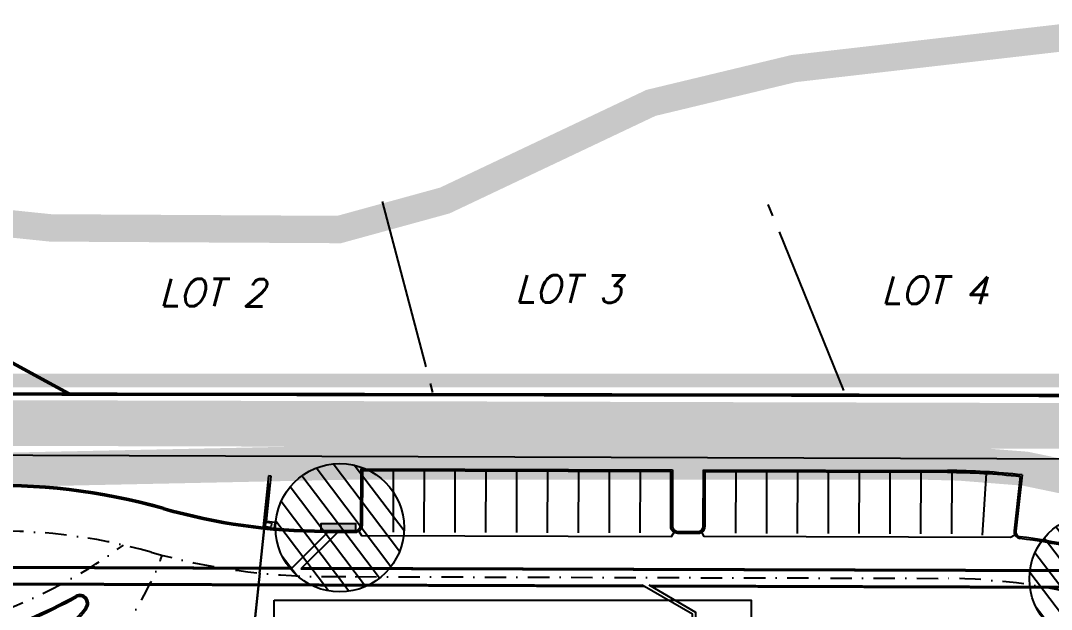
# Model space of a CAD drawing. Header units: feet. Extents: x 26064 to 27719, y 16802 to 28989.
# Drawn here: x 26443.9 to 26744.6, y 17956.1 to 18128 of the extents above; entities that cross this region are included whole.
import ezdxf
from ezdxf.enums import TextEntityAlignment as Align

# ---------------------------------------------------------------- set-up
doc = ezdxf.new("R2010")
doc.units = ezdxf.units.FT
doc.header["$LTSCALE"] = 50
doc.header["$MEASUREMENT"] = 0
for name, pattern in [('BORDER', [1.5, 1, -0.1, 0.1, -0.1, 0.1, -0.1]), ('CENTERPL', [0.25, 0.125, -0.0625, 0, -0.0625]), ('DASHED', [0.75, 0.5, -0.25]), ('HIDDEN', [0.375, 0.25, -0.125]), ('PHANTOM', [2.5, 1.25, -0.25, 0.25, -0.25, 0.25, -0.25])]:
    doc.linetypes.add(name, pattern=pattern)
for name, color, linetype in [('CL-ROADS', 9, 'CENTERPL'), ('CONC-5INCH-BOUNDS', 251, 'Continuous'), ('CURB-B', 4, 'Continuous'), ('CURB-F', 32, 'Continuous'), ('DEMO-UTILITY', 1, 'Continuous'), ('ENTRY GATE', 6, 'Continuous'), ('FENCES-OTHER', 6, 'FENCE-WOOD'), ('IAN-CHECK', 221, 'Continuous'), ('INLET PROTECTION', 1, 'HIDDEN'), ('INLET-HATCH', 9, 'Continuous'), ('INLETS-PRIVATE', 6, 'Continuous'), ('PARKSTRIPES', 32, 'Continuous'), ('s-adjacent', 252, 'BORDER'), ('s-adjacent-txt-100', 251, 'Continuous'), ('s-adjoiners', 1, 'PHANTOM'), ('SD-INNER', 51, 'Continuous'), ('SD-OUTER', 6, 'Continuous'), ('SD-OUTER-PRIVATE', 6, 'Continuous'), ('SILT FENCE', 200, 'Continuous'), ('SILT_FENCE', 1, 'HIDDEN'), ('WATER', 5, 'Continuous')]:
    doc.layers.add(name, color=color, linetype=linetype)
doc.styles.add('ls80', font='simplex', dxfattribs={"oblique": 15, "height": 4})
doc.linetypes.add('FENCE-WOOD', pattern='A,1,0,[132,ltypeshp.shx,S=0.05,R=0,X=0,Y=0],-0.1', length=1.1)

msp = doc.modelspace()

# ---------------------------------------------------------------- hatches: boundary and pattern name
at = {"layer": 'INLET PROTECTION', "linetype": 'Continuous'}
h = msp.add_hatch(dxfattribs=at)
h.set_pattern_fill('ANSI31', scale=37.499998, angle=262.0889784, style=0)
h.set_pattern_definition([(307.088978, (50648.017, -5284.794), (3.7392183, 2.82681806), [])])
edge = h.paths.add_edge_path()
edge.add_arc((26537.02854, 17979.93204), 18.75, 0, 360)
h = msp.add_hatch(dxfattribs=at)
h.set_pattern_fill('ANSI31', scale=37.499998, angle=262.0889784, style=0)
h.set_pattern_definition([(307.088978, (50867.9314, -5299.729), (3.7392183, 2.82681806), [])])
edge = h.paths.add_edge_path()
edge.add_arc((26756.94311, 17964.99708), 18.75, 0, 360)

# ---------------------------------------------------------------- linework, layer by layer
at = {"layer": 'CL-ROADS', "color": 7}
for p, q in [((26532.56599, 17965.66329), (26541.52596, 17965.63714)), ((26541.52596, 17965.63714), (26713.26626, 17965.1345))]:
    msp.add_line(p, q, dxfattribs=at)
for centre, radius, start, end in [((26437.92209, 17818.04335), 160.89772, 74.1126687, 110.9545899), ((26386.2222, 18094.0347), 147.9428, 276.1868117, 306.342412), ((26402.70601, 18002.31935), 87.9696, 281.1181192, 339.7659436), ((26533.1212, 18152.66246), 187, 254.1252671, 269.8296633), ((26713.70289, 17803.13508), 162, 72.9679353, 90.1544261)]:
    msp.add_arc(centre, radius, start, end, dxfattribs=at)
at = {"layer": 'CONC-5INCH-BOUNDS', "color": 7, "flags": 128}
for points in [[(26633.56935, 17980.36856), (26633.61603, 17996.3614), (26543.61641, 17996.62408), (26543.56973, 17980.63124, -0.263267523), (26542.59488, 17978.91978), (26543.36373, 17977.63181), (26633.75907, 17977.36725), (26634.5349, 17978.65102, -0.26337693)], [(26733.94228, 17977.8003), (26732.6277, 17977.07788), (26643.3584, 17977.33915), (26642.59013, 17978.62747, 0.263388553), (26643.56576, 17980.33939), (26643.61244, 17996.33223), (26714.2802, 17996.12598, -0.027575244), (26735.51625, 17994.89126), (26733.70786, 17978.9895, 0.155158964)]]:
    msp.add_lwpolyline(points, format="xyb", close=True, dxfattribs=at)
at = {"layer": 'CURB-B', "color": 7, "flags": 128}
for points in [[(26543.11787, 17997.12553), (26543.06974, 17980.63269)], [(26543.15372, 17997.12543), (26634.11748, 17996.85994)], [(26634.11748, 17996.85994), (26634.06935, 17980.3671)], [(26643.06576, 17980.34085), (26643.1139, 17996.83369)], [(26643.1139, 17996.83369), (26714.28166, 17996.62598)], [(26736.06947, 17995.33092), (26734.20465, 17978.93301)], [(26532.60539, 17979.16323), (26541.56536, 17979.13708)], [(26635.56496, 17978.86273), (26641.56139, 17978.84523)]]:
    msp.add_lwpolyline(points, dxfattribs=at)
for points in [[(26736.06947, 17995.33092, 0.028221771), (26714.28166, 17996.62598)], [(26485.66286, 17985.7794, 0.162152378), (26375.55259, 17980.90713)], [(26485.66286, 17985.7794, 0.068630806), (26532.60539, 17979.16323)], [(26485.66286, 17985.7794, 0.068630806), (26532.60539, 17979.16323)], [(26541.56536, 17979.13708, 0.414213562), (26543.06974, 17980.63269)], [(26634.06935, 17980.3671, 0.414213562), (26635.56496, 17978.86273)], [(26641.56139, 17978.84523, 0.414213562), (26643.06576, 17980.34085)], [(26734.20465, 17978.93301, 0.410897456), (26735.50867, 17977.27514)], [(26765.09253, 17970.94258, 0.04317724), (26735.50867, 17977.27514)], [(26462.80602, 17956.67235, 0.810237149), (26460.24843, 17959.63387)], [(26402.7599, 17941.48973, 0.099187627), (26460.24843, 17959.63387)], [(26417.1957, 17928.25378, 0.18404646), (26462.80602, 17956.67235)]]:
    msp.add_lwpolyline(points, format="xyb", dxfattribs=at)
at = {"layer": 'CURB-F', "color": 7}
for p, q in [((26543.61641, 17996.62408), (26543.56973, 17980.63124)), ((26543.61641, 17996.62408), (26633.61603, 17996.3614)), ((26633.61603, 17996.3614), (26633.56935, 17980.36856)), ((26643.56576, 17980.33939), (26643.61244, 17996.33223)), ((26643.61244, 17996.33223), (26714.2802, 17996.12598)), ((26735.51625, 17994.89126), (26733.70786, 17978.9895)), ((26532.60393, 17978.66323), (26541.5639, 17978.63708)), ((26635.5635, 17978.36274), (26641.55993, 17978.34523))]:
    msp.add_line(p, q, dxfattribs=at)
for centre, radius, start, end in [((26713.71261, 17803.12681), 193, 83.5133195, 89.8315021), ((26437.92209, 17818.04335), 173.89772, 74.1126687, 110.9545899), ((26533.1212, 18152.66246), 174, 254.1252671, 269.8296633), ((26541.56974, 17980.63707), 2, 269.8327778, 359.8327778), ((26635.56934, 17980.36273), 2, 179.8327778, 269.8327778), ((26641.56577, 17980.34523), 2, 269.8327778, 359.8327778), ((26735.69505, 17978.76351), 2, 173.5120405, 262.8625841), ((26713.70289, 17803.13508), 175, 72.9732321, 82.8625841), ((26386.2222, 18094.0347), 152.9388, 276.1873814, 298.8454004), ((26461.21332, 17957.88203), 2.5, 322.7826955, 118.8454004), ((26402.70601, 18002.31935), 75.9696, 281.0691624, 322.7826955)]:
    msp.add_arc(centre, radius, start, end, dxfattribs=at)
at = {"layer": 'DEMO-UTILITY', "color": 1, "linetype": 'DASHED', "const_width": 4}
msp.add_lwpolyline([(26748.26576, 18022.94146), (26393.41176, 18022.94146), (26393.41176, 18028.03829), (26362.87467, 18028.23359), (26360.67944, 18051.66064), (26323.47591, 18052.00709), (26322.89821, 18027.59018), (26284.58256, 18027.59018), (26284.58256, 18019.53126), (26192.46408, 18019.70149), (26192.46408, 18012.62755), (26216.06693, 18011.60481), (26216.06693, 17989.92853), (26228.01774, 17989.92853), (26228.01774, 18002.7714), (26250.46481, 18002.75787), (26250.34067, 17968.97962), (26223.03862, 17959.76302), (26223.03862, 17942.73845), (26250.28265, 17953.19357), (26248.70065, 17522.7369)], dxfattribs=at)
at = {"layer": 'ENTRY GATE', "color": 7, "ltscale": 144}
for p, q in [((26516.21896, 17995.05939), (26514.65165, 17980.14746)), ((26515.65424, 17981.71727), (26517.0474, 17994.97232)), ((26517.0474, 17994.97232), (26516.21896, 17995.05939)), ((26515.3307, 17980.43206), (26515.43083, 17981.38477)), ((26515.61394, 17981.53305), (26516.93944, 17981.39373)), ((26518.13956, 17981.45605), (26515.65424, 17981.71727)), ((26517.08772, 17981.21063), (26516.98758, 17980.25792)), ((26517.96818, 17979.82544), (26518.13956, 17981.45605)), ((26515.47897, 17980.24896), (26516.80448, 17980.10964))]:
    msp.add_line(p, q, dxfattribs=at)
at = {"layer": 'ENTRY GATE', "color": 7, "ltscale": 24}
for p, q in [((26514.93078, 17979.61554), (26516.28912, 17992.53923)), ((26515.09647, 17979.59813), (26516.45481, 17992.52182)), ((26516.45481, 17992.52182), (26516.28912, 17992.53923))]:
    msp.add_line(p, q, dxfattribs=at)
at = {"layer": 'ENTRY GATE', "color": 7, "ltscale": 12}
for p, q in [((26513.57245, 17966.69185), (26514.93078, 17979.61554)), ((26513.73814, 17966.67444), (26515.09647, 17979.59813)), ((26513.57245, 17966.69185), (26512.21411, 17953.76816)), ((26513.73814, 17966.67444), (26512.3798, 17953.75075))]:
    msp.add_line(p, q, dxfattribs=at)
at = {"layer": 'ENTRY GATE', "color": 7, "ltscale": 144}
for centre, start, end in [((26515.59652, 17981.36736), 84, 174), ((26516.92203, 17981.22804), 354, 84), ((26515.49639, 17980.41465), 174, 264), ((26516.8219, 17980.27533), 264, 354)]:
    msp.add_arc(centre, 0.1666, start, end, dxfattribs=at)
at = {"layer": 'FENCES-OTHER', "color": 7, "ltscale": 0.5, "flags": 128}
msp.add_lwpolyline([(26250.46134, 18001.75788), (26756.80215, 18000.00023), (26756.86622, 18014.63596), (27577.18074, 18012.41286)], dxfattribs=at)
msp.add_lwpolyline([(26250.46134, 18001.75788), (26756.80215, 18000.00023), (26756.86622, 18014.63596), (27577.18074, 18012.41286)], dxfattribs=at)
at = {"layer": 'IAN-CHECK', "color": 7}
msp.add_lwpolyline([(26517.84472, 17958.7617), (26656.98906, 17958.7617), (26656.98906, 17902.4215), (26517.84472, 17902.4215)], close=True, dxfattribs=at)
at = {"layer": 'INLET PROTECTION', "color": 7, "linetype": 'Continuous'}
for centre in [(26537.02854, 17979.93204), (26756.94311, 17964.99708)]:
    msp.add_circle(centre, 18.75, dxfattribs=at)
at = {"layer": 'INLET-HATCH', "color": 7}
msp.add_solid([(26531.57124, 17981.16626), (26541.5712, 17981.13707), (26531.56395, 17978.66627), (26541.5639, 17978.63708)], dxfattribs=at)
at = {"layer": 'INLETS-PRIVATE', "color": 7, "flags": 128}
msp.add_lwpolyline([(26531.56395, 17978.66627), (26531.57124, 17981.16626), (26541.5712, 17981.13707), (26541.5639, 17978.63708), (26531.56395, 17978.66627)], dxfattribs=at)
at = {"layer": 'PARKSTRIPES', "color": 7}
for p, q in [((26552.61637, 17996.59781), (26552.56384, 17978.59788)), ((26561.61633, 17996.57154), (26561.5638, 17978.57162)), ((26570.61629, 17996.54527), (26570.56376, 17978.54535)), ((26579.61626, 17996.51901), (26579.56372, 17978.51908)), ((26588.61622, 17996.49274), (26588.56368, 17978.49282)), ((26597.61618, 17996.46647), (26597.56365, 17978.46655)), ((26606.61614, 17996.44021), (26606.56361, 17978.44028)), ((26615.6161, 17996.41394), (26615.56357, 17978.41401)), ((26624.61606, 17996.38767), (26624.56353, 17978.38775)), ((26652.55986, 17978.30604), (26652.6124, 17996.30596)), ((26661.55983, 17978.27977), (26661.61236, 17996.27969)), ((26670.55979, 17978.2535), (26670.61232, 17996.25343)), ((26679.55975, 17978.22724), (26679.61228, 17996.22716)), ((26688.55971, 17978.20097), (26688.61225, 17996.20089)), ((26697.55967, 17978.1747), (26697.61221, 17996.17463)), ((26706.55963, 17978.14843), (26706.61217, 17996.14836)), ((26715.55958, 17978.11707), (26715.61212, 17996.11747)), ((26724.52102, 17977.79272), (26725.63278, 17995.75867))]:
    msp.add_line(p, q, dxfattribs=at)
at = {"layer": 's-adjacent', "color": 7}
for p, q in [((26549.38548, 18075.21729), (26564.07706, 18019.4205)), ((26684.07553, 18020.02546), (26662.00136, 18074.34416))]:
    msp.add_line(p, q, dxfattribs=at)
at = {"layer": 's-adjoiners', "color": 7, "const_width": 1}
for points in [[(26352.23521, 18076.74581), (26458.23079, 18018.92848)], [(26458.23079, 18018.92848), (26235.54213, 18019.70149)], [(26754.11998, 18018.52941), (26458.23079, 18018.92848)]]:
    msp.add_lwpolyline(points, dxfattribs=at)
at = {"layer": 'SD-INNER', "color": 7}
for p, q in [((26383.49191, 17968.35028), (26522.80296, 17967.94369)), ((26525.63138, 17967.93544), (26754.16361, 17967.26845)), ((26383.47878, 17963.8503), (26625.25644, 17963.14465)), ((26627.25643, 17963.13882), (26754.15048, 17962.76847))]:
    msp.add_line(p, q, dxfattribs=at)
at = {"layer": 'SD-OUTER', "color": 7}
for p, q in [((26383.49302, 17968.73028), (26523.18407, 17968.32258)), ((26526.01248, 17968.31433), (26754.16472, 17967.64845)), ((26383.47767, 17963.47031), (26625.91351, 17962.76274)), ((26627.9135, 17962.7569), (26754.14937, 17962.38847))]:
    msp.add_line(p, q, dxfattribs=at)
at = {"layer": 'SD-OUTER-PRIVATE', "color": 7}
for p, q in [((26533.58238, 17978.66038), (26522.80296, 17967.94369)), ((26536.4108, 17978.65212), (26525.63138, 17967.93544))]:
    msp.add_line(p, q, dxfattribs=at)
for points in [[(26639.79548, 17924.67645), (26639.88294, 17954.64303), (26625.25644, 17963.14465)], [(26640.79547, 17924.67353), (26640.88462, 17955.21746), (26627.25643, 17963.13882)]]:
    msp.add_lwpolyline(points, dxfattribs=at)
at = {"layer": 'SILT FENCE', "linetype": 'Continuous', "const_width": 10, "flags": 128}
msp.add_lwpolyline([(27571.18993, 17113.92892), (27571.18993, 17648.08742), (27565.85877, 17658.64102), (27561.96805, 17673.0828), (27561.96805, 17792.50513), (27529.07287, 17872.54221), (27515.83663, 17965.7443), (27485.76855, 17981.4147), (26810.18741, 17983.35403), (26801.24797, 17983.84578), (26736.9852, 17997.16402), (26717.6278, 17998.68722), (26707.45353, 17998.94141), (26541.31565, 17998.97573), (26439.41486, 17996.83872), (26373.56271, 17989.8501), (26343.25903, 17981.11433), (26323.44511, 17981.69672), (26251.9082, 18008.79492), (26227.05969, 18020.52676)], dxfattribs=at)
at = {"layer": 'SILT_FENCE', "color": 3, "linetype": 'Continuous', "flags": 128}
msp.add_lwpolyline([(26097.9364, 18044.0899, 13.33333, 13.33333, 0), (26160.73597, 18030.65615, 13.33333, 13.33333, 0), (26203.8759, 18021.29541, 13.33333, 13.33333, 0), (26250.44337, 18011.00838, 13.33333, 13.33333, 0), (27572.16596, 18007.42643, 13.33, 13.33, 0)], format="xyseb", dxfattribs=at)
at = {"layer": 'WATER', "linetype": 'Continuous', "const_width": 8, "flags": 128}
msp.add_lwpolyline([(26213.10262, 18120.14653), (26260.12127, 18101.65937), (26293.04278, 18080.87237), (26314.47306, 18078.3662), (26333.85148, 18079.7332), (26452.72699, 18067.46349), (26536.83767, 18066.99596), (26567.66957, 18075.46925), (26627.79181, 18103.97027), (26669.41487, 18113.98413), (26756.51501, 18123.99801)], dxfattribs=at)

# ---------------------------------------------------------------- texts
at = {"layer": 's-adjacent-txt-100', "color": 7, "style": 'ls80', "oblique": 15}
for s, p in [('LOT 3', (26603.72024, 18049.63835)), ('LOT 4', (26710.56874, 18049.26744)), ('LOT 2', (26499.896, 18048.58746))]:
    msp.add_text(s, height=8, rotation=359.8011111, dxfattribs=at).set_placement(p, align=Align.MIDDLE_CENTER)

doc.saveas('drawing.dxf')
